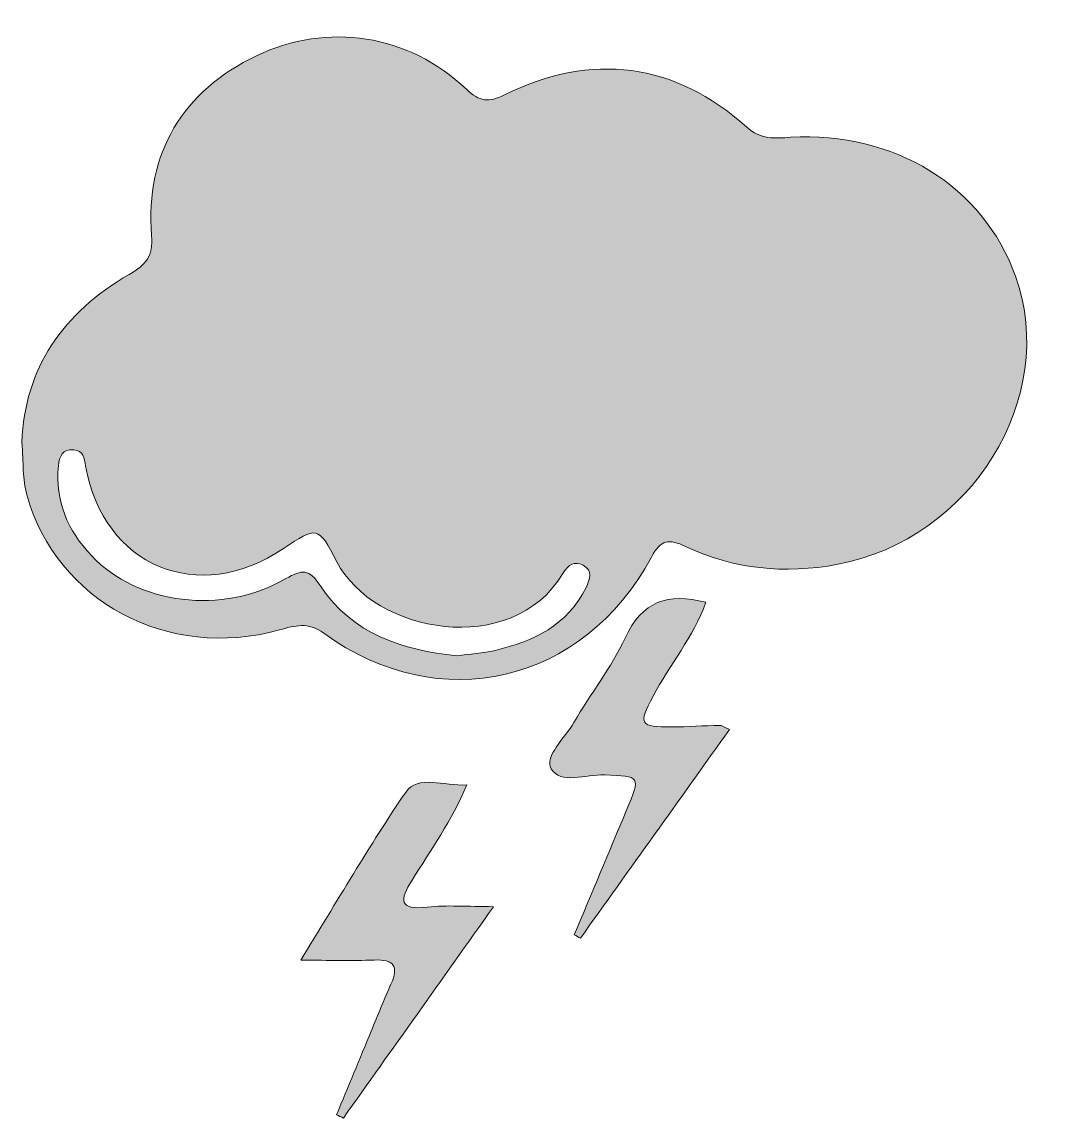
# Model space of a CAD drawing. Header units: inches. Extents: x 59.5 to 71, y -56.3 to -44.2.
import ezdxf

# ---------------------------------------------------------------- set-up
doc = ezdxf.new("R2010")
doc.units = ezdxf.units.IN
doc.header["$MEASUREMENT"] = 0
doc.layers.add('Слой 1', color=7, linetype='Continuous', lineweight=0)

# ---------------------------------------------------------------- blocks, each defined once
blk = doc.blocks.new('Block_0')
at = {"layer": 'Слой 1', "true_color": 0x000000, "transparency": 33554687}
h = blk.add_hatch(color=18, dxfattribs=at)
h.dxf.hatch_style = 2
edge = h.paths.add_edge_path()
edge.add_spline(control_points=[(64.361, -51.202), (64.507, -51.183), (64.65, -51.176), (64.787, -51.143), (65.212, -51.04), (65.592, -50.866), (65.797, -50.443), (65.839, -50.355), (65.877, -50.255), (65.764, -50.197), (65.667, -50.148), (65.6, -50.186), (65.538, -50.29), (64.976, -51.235), (63.436, -50.952), (63.03, -50.159), (62.824, -49.755), (62.803, -49.766), (62.438, -50.012), (61.492, -50.65), (60.436, -50.21), (60.24, -49.095), (60.225, -49.011), (60.215, -48.925), (60.108, -48.915), (59.983, -48.904), (59.948, -48.99), (59.938, -49.094), (59.899, -49.485), (60.04, -49.812), (60.304, -50.09), (60.822, -50.636), (61.756, -50.753), (62.464, -50.346), (62.641, -50.244), (62.721, -50.235), (62.846, -50.424), (63.2, -50.963), (63.758, -51.141), (64.361, -51.202)], knot_values=[0, 0, 0, 0, 1, 1, 1, 2, 2, 2, 3, 3, 3, 4, 4, 4, 5, 5, 5, 6, 6, 6, 7, 7, 7, 8, 8, 8, 9, 9, 9, 10, 10, 10, 11, 11, 11, 12, 12, 12, 13, 13, 13, 13], degree=3, periodic=0)
edge = h.paths.add_edge_path()
edge.add_spline(control_points=[(59.532, -48.83), (59.561, -48.02), (59.986, -47.391), (60.725, -46.969), (60.912, -46.862), (60.99, -46.768), (60.972, -46.539), (60.902, -45.622), (61.316, -44.934), (62.138, -44.542), (62.925, -44.167), (63.823, -44.301), (64.468, -44.914), (64.615, -45.054), (64.715, -45.064), (64.892, -44.976), (65.86, -44.499), (66.787, -44.619), (67.578, -45.333), (67.738, -45.477), (67.892, -45.458), (68.067, -45.448), (69.22, -45.38), (70.207, -45.99), (70.565, -46.988), (71.05, -48.341), (70.072, -49.91), (68.591, -50.187), (68, -50.298), (67.44, -50.241), (66.901, -49.989), (66.717, -49.904), (66.631, -49.905), (66.522, -50.108), (65.769, -51.512), (64.167, -51.885), (62.886, -50.953), (62.706, -50.822), (62.563, -50.868), (62.394, -50.915), (61.15, -51.26), (59.916, -50.598), (59.587, -49.417), (59.538, -49.241), (59.55, -49.066), (59.532, -48.83)], knot_values=[0, 0, 0, 0, 1, 1, 1, 2, 2, 2, 3, 3, 3, 4, 4, 4, 5, 5, 5, 6, 6, 6, 7, 7, 7, 8, 8, 8, 9, 9, 9, 10, 10, 10, 11, 11, 11, 12, 12, 12, 13, 13, 13, 14, 14, 14, 15, 15, 15, 15], degree=3, periodic=0)
h = blk.add_hatch(color=18, dxfattribs=at)
h.dxf.hatch_style = 2
edge = h.paths.add_edge_path()
edge.add_spline(control_points=[(67.391, -52.019), (66.827, -52.807), (66.281, -53.572), (65.734, -54.337), (65.712, -54.324), (65.689, -54.312), (65.666, -54.299), (65.859, -53.84), (66.051, -53.381), (66.244, -52.922), (66.407, -52.534), (66.405, -52.54), (66.001, -52.524), (65.797, -52.516), (65.51, -52.634), (65.411, -52.457), (65.332, -52.316), (65.563, -52.114), (65.662, -51.943), (65.846, -51.627), (66.076, -51.335), (66.23, -51.005), (66.419, -50.598), (66.706, -50.498), (67.127, -50.609), (66.989, -50.991), (66.727, -51.301), (66.541, -51.652), (66.375, -51.964), (66.39, -51.995), (66.751, -51.992), (66.928, -51.99), (67.105, -51.979), (67.282, -51.975), (67.302, -51.975), (67.324, -51.991), (67.391, -52.019)], knot_values=[0, 0, 0, 0, 1, 1, 1, 2, 2, 2, 3, 3, 3, 4, 4, 4, 5, 5, 5, 6, 6, 6, 7, 7, 7, 8, 8, 8, 9, 9, 9, 10, 10, 10, 11, 11, 11, 12, 12, 12, 12], degree=3, periodic=0)
h = blk.add_hatch(color=18, dxfattribs=at)
h.dxf.hatch_style = 2
edge = h.paths.add_edge_path()
edge.add_spline(control_points=[(64.769, -53.987), (64.185, -54.809), (63.644, -55.571), (63.102, -56.333), (63.077, -56.321), (63.052, -56.309), (63.026, -56.297), (63.155, -55.987), (63.283, -55.677), (63.411, -55.368), (63.484, -55.194), (63.552, -55.018), (63.63, -54.847), (63.723, -54.643), (63.659, -54.57), (63.443, -54.579), (63.198, -54.589), (62.953, -54.581), (62.628, -54.581), (63.035, -53.923), (63.392, -53.305), (63.794, -52.718), (63.933, -52.516), (64.21, -52.652), (64.472, -52.636), (64.304, -53.036), (64.071, -53.359), (63.864, -53.694), (63.729, -53.911), (63.712, -54.029), (64.035, -53.992), (64.252, -53.967), (64.474, -53.987), (64.769, -53.987)], knot_values=[0, 0, 0, 0, 1, 1, 1, 2, 2, 2, 3, 3, 3, 4, 4, 4, 5, 5, 5, 6, 6, 6, 7, 7, 7, 8, 8, 8, 9, 9, 9, 10, 10, 10, 11, 11, 11, 11], degree=3, periodic=0)
at = {"layer": 'Слой 1'}
for points, knots in [([(59.532, -48.83), (59.561, -48.02), (59.986, -47.391), (60.725, -46.969), (60.912, -46.862), (60.99, -46.768), (60.972, -46.539), (60.902, -45.622), (61.316, -44.934), (62.138, -44.542), (62.925, -44.167), (63.823, -44.301), (64.468, -44.914), (64.615, -45.054), (64.715, -45.064), (64.892, -44.976), (65.86, -44.499), (66.787, -44.619), (67.578, -45.333), (67.738, -45.477), (67.892, -45.458), (68.067, -45.448), (69.22, -45.38), (70.207, -45.99), (70.565, -46.988), (71.05, -48.341), (70.072, -49.91), (68.591, -50.187), (68, -50.298), (67.44, -50.241), (66.901, -49.989), (66.717, -49.904), (66.631, -49.905), (66.522, -50.108), (65.769, -51.512), (64.167, -51.885), (62.886, -50.953), (62.706, -50.822), (62.563, -50.868), (62.394, -50.915), (61.15, -51.26), (59.916, -50.598), (59.587, -49.417), (59.538, -49.241), (59.55, -49.066), (59.532, -48.83)], [0, 0, 0, 0, 1, 1, 1, 2, 2, 2, 3, 3, 3, 4, 4, 4, 5, 5, 5, 6, 6, 6, 7, 7, 7, 8, 8, 8, 9, 9, 9, 10, 10, 10, 11, 11, 11, 12, 12, 12, 13, 13, 13, 14, 14, 14, 15, 15, 15, 15]), ([(64.361, -51.202), (64.507, -51.183), (64.65, -51.176), (64.787, -51.143), (65.212, -51.04), (65.592, -50.866), (65.797, -50.443), (65.839, -50.355), (65.877, -50.255), (65.764, -50.197), (65.667, -50.148), (65.6, -50.186), (65.538, -50.29), (64.976, -51.235), (63.436, -50.952), (63.03, -50.159), (62.824, -49.755), (62.803, -49.766), (62.438, -50.012), (61.492, -50.65), (60.436, -50.21), (60.24, -49.095), (60.225, -49.011), (60.215, -48.925), (60.108, -48.915), (59.983, -48.904), (59.948, -48.99), (59.938, -49.094), (59.899, -49.485), (60.04, -49.812), (60.304, -50.09), (60.822, -50.636), (61.756, -50.753), (62.464, -50.346), (62.641, -50.244), (62.721, -50.235), (62.846, -50.424), (63.2, -50.963), (63.758, -51.141), (64.361, -51.202)], [0, 0, 0, 0, 1, 1, 1, 2, 2, 2, 3, 3, 3, 4, 4, 4, 5, 5, 5, 6, 6, 6, 7, 7, 7, 8, 8, 8, 9, 9, 9, 10, 10, 10, 11, 11, 11, 12, 12, 12, 13, 13, 13, 13]), ([(67.391, -52.019), (66.827, -52.807), (66.281, -53.572), (65.734, -54.337), (65.712, -54.324), (65.689, -54.312), (65.666, -54.299), (65.859, -53.84), (66.051, -53.381), (66.244, -52.922), (66.407, -52.534), (66.405, -52.54), (66.001, -52.524), (65.797, -52.516), (65.51, -52.634), (65.411, -52.457), (65.332, -52.316), (65.563, -52.114), (65.662, -51.943), (65.846, -51.627), (66.076, -51.335), (66.23, -51.005), (66.419, -50.598), (66.706, -50.498), (67.127, -50.609), (66.989, -50.991), (66.727, -51.301), (66.541, -51.652), (66.375, -51.964), (66.39, -51.995), (66.751, -51.992), (66.928, -51.99), (67.105, -51.979), (67.282, -51.975), (67.302, -51.975), (67.324, -51.991), (67.391, -52.019)], [0, 0, 0, 0, 1, 1, 1, 2, 2, 2, 3, 3, 3, 4, 4, 4, 5, 5, 5, 6, 6, 6, 7, 7, 7, 8, 8, 8, 9, 9, 9, 10, 10, 10, 11, 11, 11, 12, 12, 12, 12]), ([(64.769, -53.987), (64.185, -54.809), (63.644, -55.571), (63.102, -56.333), (63.077, -56.321), (63.052, -56.309), (63.026, -56.297), (63.155, -55.987), (63.283, -55.677), (63.411, -55.368), (63.484, -55.194), (63.552, -55.018), (63.63, -54.847), (63.723, -54.643), (63.659, -54.57), (63.443, -54.579), (63.198, -54.589), (62.953, -54.581), (62.628, -54.581), (63.035, -53.923), (63.392, -53.305), (63.794, -52.718), (63.933, -52.516), (64.21, -52.652), (64.472, -52.636), (64.304, -53.036), (64.071, -53.359), (63.864, -53.694), (63.729, -53.911), (63.712, -54.029), (64.035, -53.992), (64.252, -53.967), (64.474, -53.987), (64.769, -53.987)], [0, 0, 0, 0, 1, 1, 1, 2, 2, 2, 3, 3, 3, 4, 4, 4, 5, 5, 5, 6, 6, 6, 7, 7, 7, 8, 8, 8, 9, 9, 9, 10, 10, 10, 11, 11, 11, 11])]:
    blk.add_open_spline(points, degree=3, knots=knots, dxfattribs=at)

msp = doc.modelspace()

# ---------------------------------------------------------------- block references
at = {"layer": 'Слой 1'}
msp.add_blockref('Block_0', (0, 0), dxfattribs=at)

doc.saveas('drawing.dxf')
